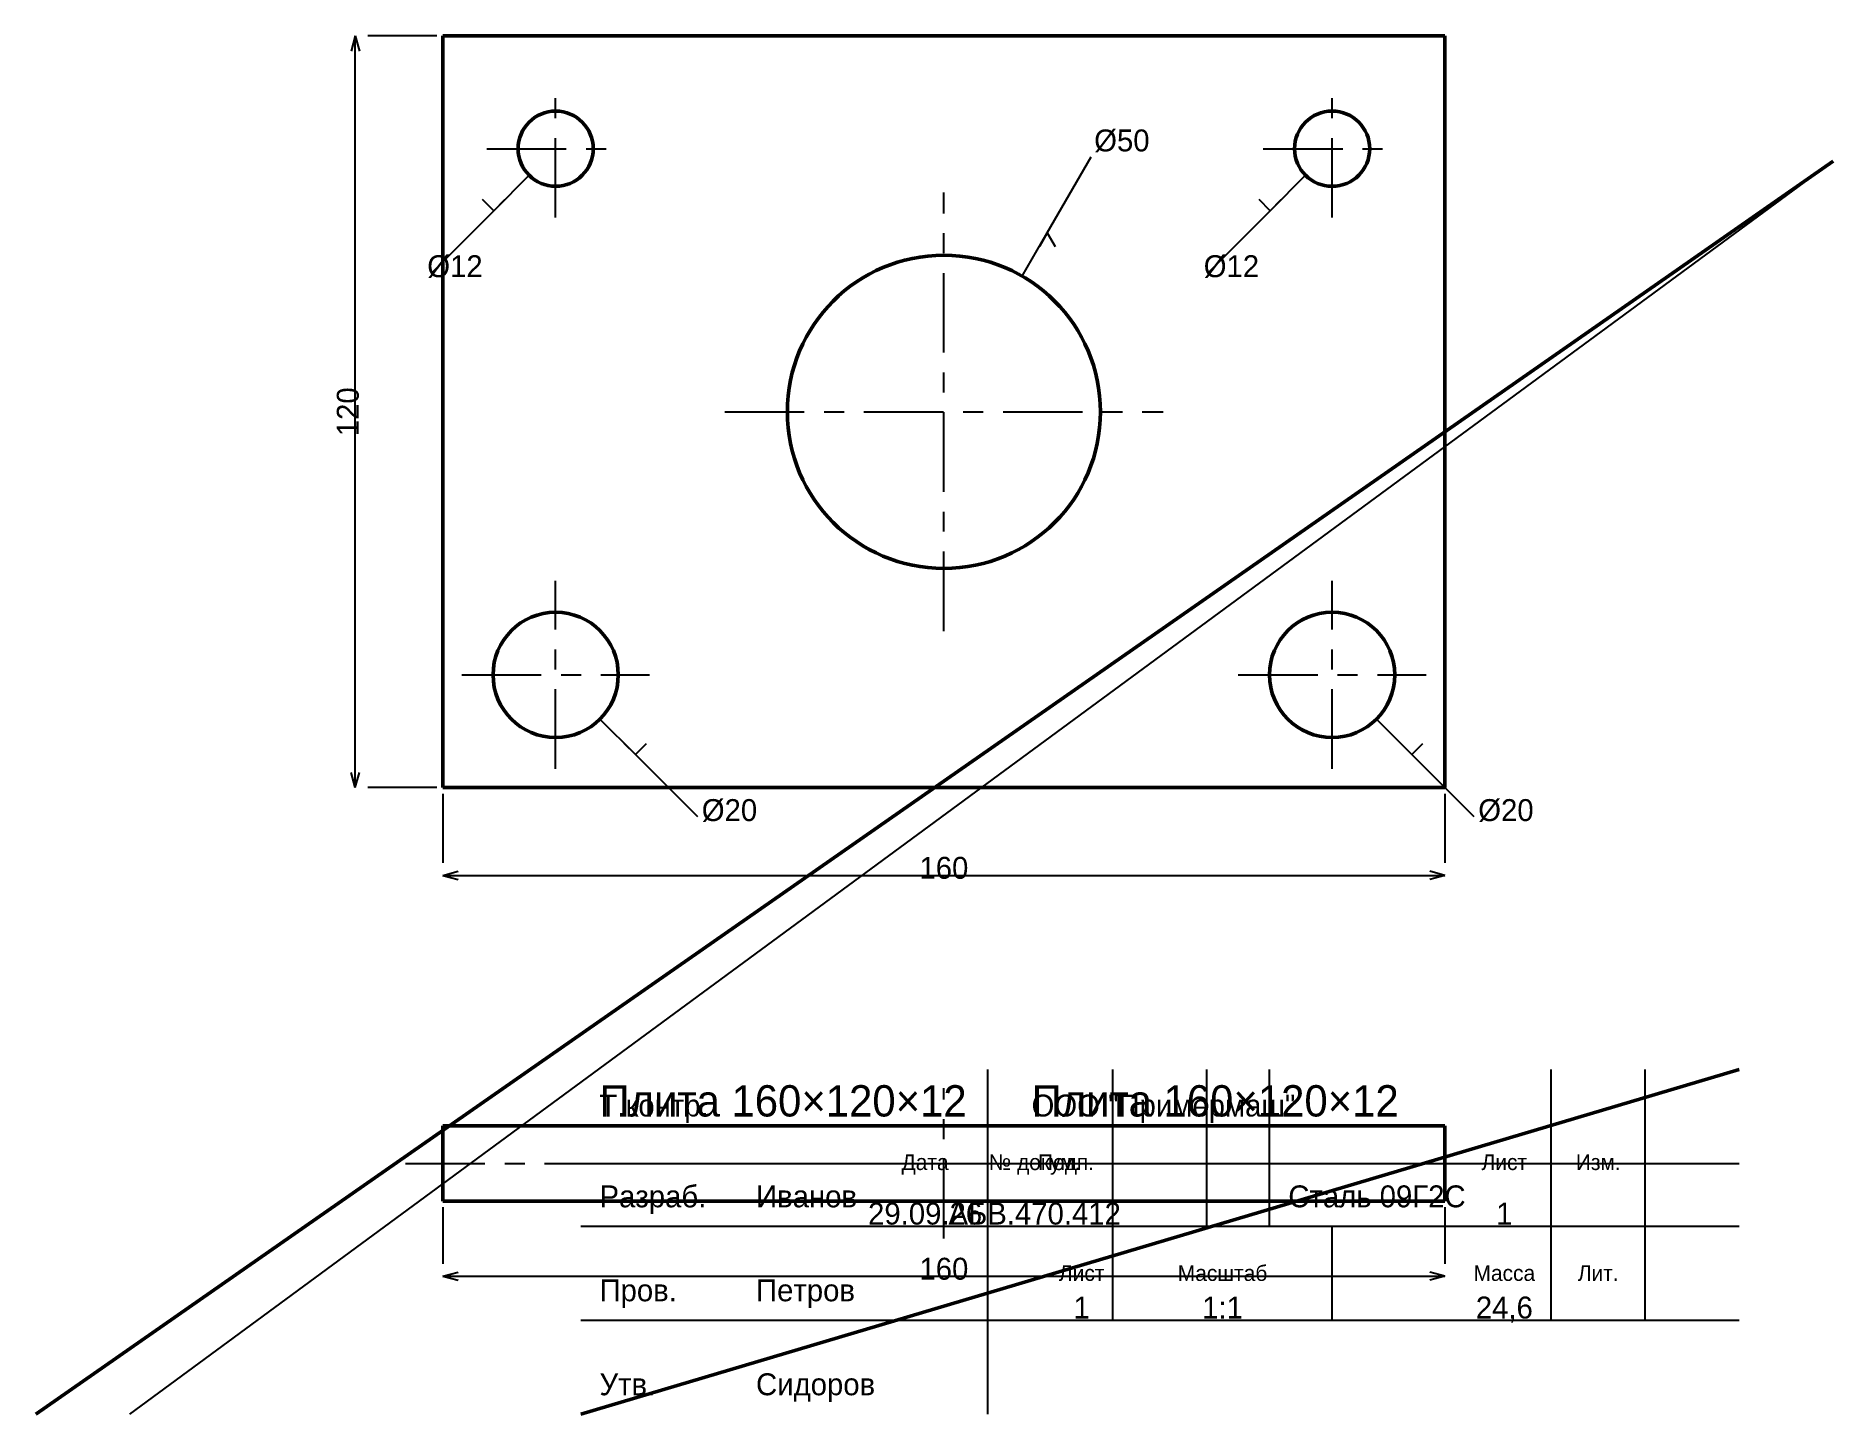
# Model space of a CAD drawing. Header units: millimetres. Extents: x 5 to 292, y 5 to 225.
import ezdxf
from ezdxf.enums import TextEntityAlignment as Align

# ---------------------------------------------------------------- set-up
doc = ezdxf.new("R2010")
doc.units = ezdxf.units.MM
doc.linetypes.add('CENTER', pattern=[22.225, 12.7, -3.175, 3.175, -3.175])
doc.linetypes.add('DASHED', pattern=[9, 6, -3])
for name, color, linetype, lineweight in [('AXIS', 7, 'CENTER', 25), ('DIMS', 7, 'CONTINUOUS', 25), ('MAIN', 7, 'CONTINUOUS', 50), ('TEXT', 7, 'CONTINUOUS', 25), ('THIN', 7, 'CONTINUOUS', 25)]:
    doc.layers.add(name, color=color, linetype=linetype, lineweight=lineweight)

msp = doc.modelspace()

# ---------------------------------------------------------------- linework, layer by layer
at = {"layer": 'AXIS', "linetype": 'CENTER', "lineweight": 25}
for p, q in [((88, 196), (88, 218)), ((212, 196), (212, 218)), ((77, 207), (99, 207)), ((201, 207), (223, 207)), ((150, 130), (150, 200)), ((115, 165), (185, 165)), ((88, 108), (88, 138)), ((212, 108), (212, 138)), ((73, 123), (103, 123)), ((197, 123), (227, 123)), ((150, 33), (150, 57)), ((64, 45), (236, 45))]:
    msp.add_line(p, q, dxfattribs=at)
at = {"layer": 'DIMS', "linetype": 'CONTINUOUS', "lineweight": 25}
for p, q in [((56, 225), (55.353, 222.585)), ((56, 105), (56, 225)), ((56, 225), (56.647, 222.585)), ((69, 225), (58, 225)), ((166.5, 193.579), (173.5, 205.703)), ((83.757, 202.757), (78.101, 197.101)), ((207.757, 202.757), (202.101, 197.101)), ((78.101, 197.101), (76.333, 198.868)), ((78.101, 197.101), (79.868, 198.868)), ((202.101, 197.101), (200.333, 198.868)), ((202.101, 197.101), (203.868, 198.868)), ((78.101, 197.101), (68.201, 187.201)), ((202.101, 197.101), (192.201, 187.201)), ((162.5, 186.651), (166.5, 193.579)), ((166.5, 193.579), (165.25, 191.414)), ((166.5, 193.579), (167.75, 191.414)), ((95.071, 115.929), (100.728, 110.272)), ((219.071, 115.929), (224.728, 110.272)), ((100.728, 110.272), (98.96, 112.04)), ((100.728, 110.272), (102.496, 112.04)), ((224.728, 110.272), (222.96, 112.04)), ((224.728, 110.272), (226.496, 112.04)), ((100.728, 110.272), (110.627, 100.373)), ((224.728, 110.272), (234.627, 100.373)), ((56, 105), (55.353, 107.415)), ((56, 105), (56.647, 107.415)), ((69, 105), (58, 105)), ((70, 104), (70, 93)), ((230, 104), (230, 93)), ((70, 91), (72.415, 91.647)), ((70, 91), (230, 91)), ((70, 91), (72.415, 90.353)), ((230, 91), (227.585, 91.647)), ((230, 91), (227.585, 90.353)), ((70, 38), (70, 29)), ((230, 38), (230, 29)), ((70, 27), (72.415, 27.647)), ((70, 27), (230, 27)), ((70, 27), (72.415, 26.353)), ((230, 27), (227.585, 27.647)), ((230, 27), (227.585, 26.353))]:
    msp.add_line(p, q, dxfattribs=at)
at = {"layer": 'MAIN', "linetype": 'CONTINUOUS', "lineweight": 50}
for p, q in [((230, 225), (70, 225)), ((70, 225), (70, 225)), ((70, 225), (70, 105)), ((230, 105), (230, 225)), ((230, 225), (230, 225)), ((5, 5), (292, 205)), ((70, 105), (230, 105)), ((70, 105), (70, 105)), ((230, 105), (230, 105)), ((92, 5), (277, 60)), ((70, 51), (230, 51)), ((70, 39), (70, 51)), ((230, 39), (230, 51)), ((70, 39), (230, 39))]:
    msp.add_line(p, q, dxfattribs=at)
for centre, radius in [((88, 207), 6), ((212, 207), 6), ((150, 165), 25), ((88, 123), 10), ((212, 123), 10)]:
    msp.add_circle(centre, radius, dxfattribs=at)
at = {"layer": 'THIN', "linetype": 'CONTINUOUS', "lineweight": 25}
for p, q in [((20, 5), (292, 205)), ((157, 5), (157, 60)), ((177, 35), (177, 60)), ((192, 35), (192, 60)), ((202, 35), (202, 60)), ((247, 35), (247, 60)), ((262, 35), (262, 60)), ((92, 45), (277, 45)), ((92, 35), (277, 35)), ((177, 20), (177, 35)), ((212, 20), (212, 35)), ((247, 20), (247, 35)), ((262, 20), (262, 35)), ((92, 20), (277, 20))]:
    msp.add_line(p, q, dxfattribs=at)
at = {"layer": 'THIN', "linetype": 'DASHED', "lineweight": 25}
for p, q in [((70, 51), (82, 51)), ((218, 51), (230, 51)), ((70, 39), (82, 39)), ((218, 39), (230, 39))]:
    msp.add_line(p, q, dxfattribs=at)

# ---------------------------------------------------------------- texts
at = {"layer": 'DIMS', "linetype": 'CONTINUOUS', "lineweight": 25}
for s, p in [('%%c50', (174, 206.569)), ('%%c12', (67.494, 186.494)), ('%%c12', (191.494, 186.494)), ('%%c20', (111.335, 99.665)), ('%%c20', (235.335, 99.665))]:
    msp.add_text(s, height=3.5, dxfattribs=at).set_placement(p)
msp.add_text('120', height=3.5, rotation=90, dxfattribs=at).set_placement((54.8, 165), align=Align.MIDDLE_CENTER)
for p in [(150, 92.2), (150, 28.2)]:
    msp.add_text('160', height=3.5, dxfattribs=at).set_placement(p, align=Align.MIDDLE_CENTER)
at = {"layer": 'TEXT', "linetype": 'CONTINUOUS', "lineweight": 25}
for s, height, p in [('Плита 160×120×12', 5, (95, 52.5)), ('Плита 160×120×12', 5, (164, 52.5)), ('Т.контр.', 3.5, (95, 52.5)), ('ООО "Примермаш"', 3.5, (164, 52.5)), ('Разраб.', 3.5, (95, 38)), ('Иванов', 3.5, (120, 38)), ('Сталь 09Г2С', 3.5, (205, 38)), ('Пров.', 3.5, (95, 23)), ('Петров', 3.5, (120, 23)), ('Утв.', 3.5, (95, 8)), ('Сидоров', 3.5, (120, 8))]:
    msp.add_text(s, height=height, dxfattribs=at).set_placement(p)
for s, height, p in [('Дата', 2.5, (147, 45.2)), ('№ докум.', 2.5, (164.5, 45.2)), ('Подп.', 2.5, (169.5, 45.2)), ('Лист', 2.5, (239.5, 45.2)), ('Изм.', 2.5, (254.5, 45.2)), ('29.09.26', 3.5, (147, 37)), ('АБВ.470.412', 3.5, (164.5, 37)), ('1', 3.5, (239.5, 37)), ('Лист', 2.5, (172, 27.5)), ('Масштаб', 2.5, (194.5, 27.5)), ('Масса', 2.5, (239.5, 27.5)), ('Лит.', 2.5, (254.5, 27.5)), ('1', 3.5, (172, 22)), ('1:1', 3.5, (194.5, 22)), ('24,6', 3.5, (239.5, 22))]:
    msp.add_text(s, height=height, dxfattribs=at).set_placement(p, align=Align.MIDDLE_CENTER)

doc.saveas('drawing.dxf')
